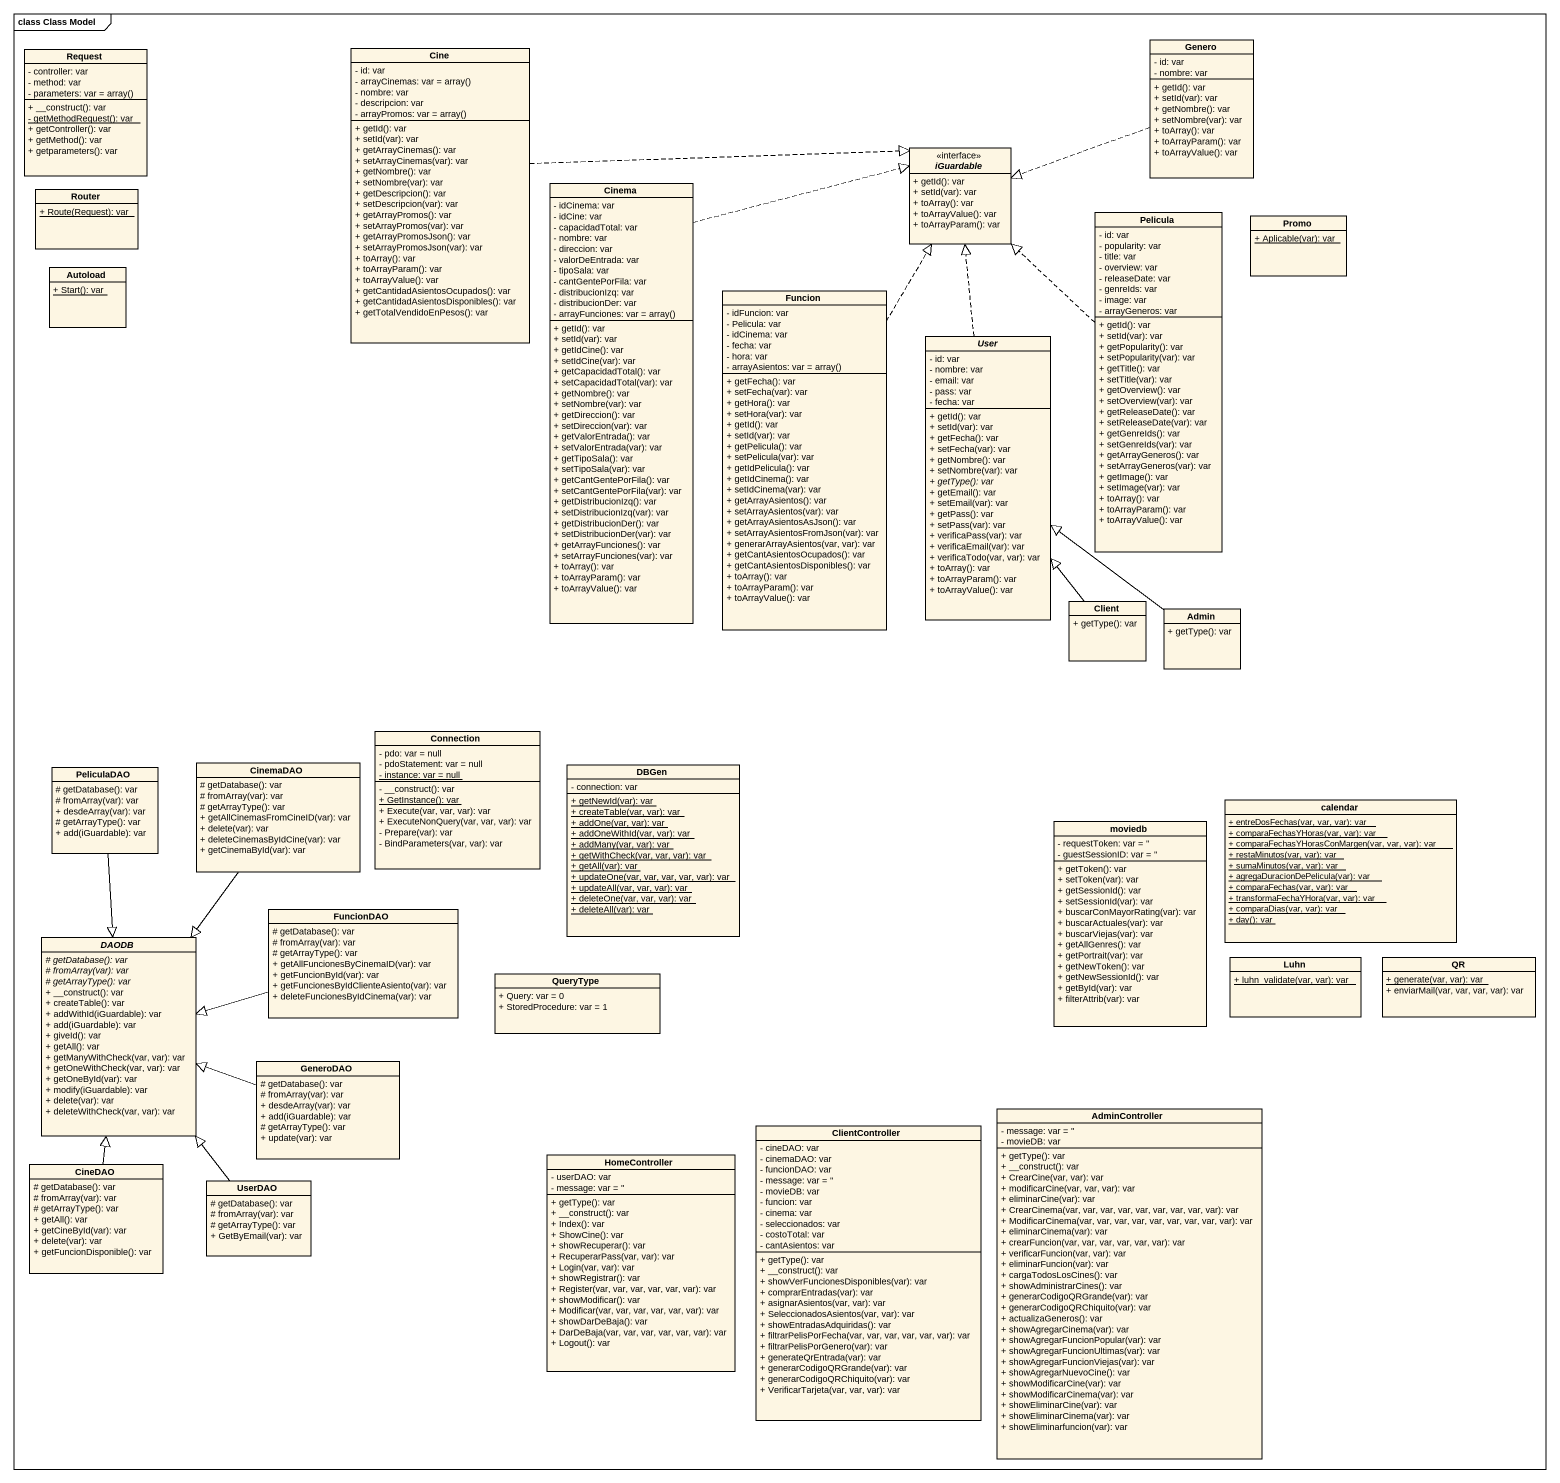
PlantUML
@startuml
mainframe class Class Model
hide circle
hide empty members
skinparam classAttributeIconSize 0
class Genero {
  - id: var
  - nombre: var
  + getId(): var
  + setId(var): var
  + getNombre(): var
  + setNombre(var): var
  + toArray(): var
  + toArrayParam(): var
  + toArrayValue(): var
}
class Request {
  - controller: var
  - method: var
  {field} - parameters: var = array()
  + __construct(): var
  {static} - getMethodRequest(): var
  + getController(): var
  + getMethod(): var
  + getparameters(): var
}
class Cine {
  - id: var
  {field} - arrayCinemas: var = array()
  - nombre: var
  - descripcion: var
  {field} - arrayPromos: var = array()
  + getId(): var
  + setId(var): var
  + getArrayCinemas(): var
  + setArrayCinemas(var): var
  + getNombre(): var
  + setNombre(var): var
  + getDescripcion(): var
  + setDescripcion(var): var
  + getArrayPromos(): var
  + setArrayPromos(var): var
  + getArrayPromosJson(): var
  + setArrayPromosJson(var): var
  + toArray(): var
  + toArrayParam(): var
  + toArrayValue(): var
  + getCantidadAsientosOcupados(): var
  + getCantidadAsientosDisponibles(): var
  + getTotalVendidoEnPesos(): var
}
interface iGuardable {
  + getId(): var
  + setId(var): var
  + toArray(): var
  + toArrayValue(): var
  + toArrayParam(): var
}
class Router {
  {static} + Route(Request): var
}
class Cinema {
  - idCinema: var
  - idCine: var
  - capacidadTotal: var
  - nombre: var
  - direccion: var
  - valorDeEntrada: var
  - tipoSala: var
  - cantGentePorFila: var
  - distribucionIzq: var
  - distribucionDer: var
  {field} - arrayFunciones: var = array()
  + getId(): var
  + setId(var): var
  + getIdCine(): var
  + setIdCine(var): var
  + getCapacidadTotal(): var
  + setCapacidadTotal(var): var
  + getNombre(): var
  + setNombre(var): var
  + getDireccion(): var
  + setDireccion(var): var
  + getValorEntrada(): var
  + setValorEntrada(var): var
  + getTipoSala(): var
  + setTipoSala(var): var
  + getCantGentePorFila(): var
  + setCantGentePorFila(var): var
  + getDistribucionIzq(): var
  + setDistribucionIzq(var): var
  + getDistribucionDer(): var
  + setDistribucionDer(var): var
  + getArrayFunciones(): var
  + setArrayFunciones(var): var
  + toArray(): var
  + toArrayParam(): var
  + toArrayValue(): var
}
class Pelicula {
  - id: var
  - popularity: var
  - title: var
  - overview: var
  - releaseDate: var
  - genreIds: var
  - image: var
  - arrayGeneros: var
  + getId(): var
  + setId(var): var
  + getPopularity(): var
  + setPopularity(var): var
  + getTitle(): var
  + setTitle(var): var
  + getOverview(): var
  + setOverview(var): var
  + getReleaseDate(): var
  + setReleaseDate(var): var
  + getGenreIds(): var
  + setGenreIds(var): var
  + getArrayGeneros(): var
  + setArrayGeneros(var): var
  + getImage(): var
  + setImage(var): var
  + toArray(): var
  + toArrayParam(): var
  + toArrayValue(): var
}
class Promo {
  {static} + Aplicable(var): var
}
class Autoload {
  {static} + Start(): var
}
class Funcion {
  - idFuncion: var
  - Pelicula: var
  - idCinema: var
  - fecha: var
  - hora: var
  {field} - arrayAsientos: var = array()
  + getFecha(): var
  + setFecha(var): var
  + getHora(): var
  + setHora(var): var
  + getId(): var
  + setId(var): var
  + getPelicula(): var
  + setPelicula(var): var
  + getIdPelicula(): var
  + getIdCinema(): var
  + setIdCinema(var): var
  + getArrayAsientos(): var
  + setArrayAsientos(var): var
  + getArrayAsientosAsJson(): var
  + setArrayAsientosFromJson(var): var
  + generarArrayAsientos(var, var): var
  + getCantAsientosOcupados(): var
  + getCantAsientosDisponibles(): var
  + toArray(): var
  + toArrayParam(): var
  + toArrayValue(): var
}
abstract class User {
  - id: var
  - nombre: var
  - email: var
  - pass: var
  - fecha: var
  + getId(): var
  + setId(var): var
  + getFecha(): var
  + setFecha(var): var
  + getNombre(): var
  + setNombre(var): var
  {abstract} + getType(): var
  + getEmail(): var
  + setEmail(var): var
  + getPass(): var
  + setPass(var): var
  + verificaPass(var): var
  + verificaEmail(var): var
  + verificaTodo(var, var): var
  + toArray(): var
  + toArrayParam(): var
  + toArrayValue(): var
}
class Client {
  + getType(): var
}
class Admin {
  + getType(): var
}
class Connection {
  - pdo: var = null
  - pdoStatement: var = null
  {static} - instance: var = null
  - __construct(): var
  {static} + GetInstance(): var
  + Execute(var, var, var): var
  + ExecuteNonQuery(var, var, var): var
  - Prepare(var): var
  - BindParameters(var, var): var
}
class PeliculaDAO {
  # getDatabase(): var
  # fromArray(var): var
  + desdeArray(var): var
  # getArrayType(): var
  + add(iGuardable): var
}
class CinemaDAO {
  # getDatabase(): var
  # fromArray(var): var
  # getArrayType(): var
  + getAllCinemasFromCineID(var): var
  + delete(var): var
  + deleteCinemasByIdCine(var): var
  + getCinemaById(var): var
}
class DBGen {
  - connection: var
  {static} + getNewId(var): var
  {static} + createTable(var, var): var
  {static} + addOne(var, var): var
  {static} + addOneWithId(var, var): var
  {static} + addMany(var, var): var
  {static} + getWithCheck(var, var, var): var
  {static} + getAll(var): var
  {static} + updateOne(var, var, var, var, var): var
  {static} + updateAll(var, var, var): var
  {static} + deleteOne(var, var, var): var
  {static} + deleteAll(var): var
}
class calendar {
  {static} + entreDosFechas(var, var, var): var
  {static} + comparaFechasYHoras(var, var): var
  {static} + comparaFechasYHorasConMargen(var, var, var): var
  {static} + restaMinutos(var, var): var
  {static} + sumaMinutos(var, var): var
  {static} + agregaDuracionDePelicula(var): var
  {static} + comparaFechas(var, var): var
  {static} + transformaFechaYHora(var, var): var
  {static} + comparaDias(var, var): var
  {static} + day(): var
}
class moviedb {
  - requestToken: var = ''
  - guestSessionID: var = ''
  + getToken(): var
  + setToken(var): var
  + getSessionId(): var
  + setSessionId(var): var
  + buscarConMayorRating(var): var
  + buscarActuales(var): var
  + buscarViejas(var): var
  + getAllGenres(): var
  + getPortrait(var): var
  + getNewToken(): var
  + getNewSessionId(): var
  + getById(var): var
  + filterAttrib(var): var
}
class FuncionDAO {
  # getDatabase(): var
  # fromArray(var): var
  # getArrayType(): var
  + getAllFuncionesByCinemaID(var): var
  + getFuncionById(var): var
  + getFuncionesByIdClienteAsiento(var): var
  + deleteFuncionesByIdCinema(var): var
}
abstract class DAODB {
  {abstract} # getDatabase(): var
  {abstract} # fromArray(var): var
  {abstract} # getArrayType(): var
  + __construct(): var
  + createTable(): var
  + addWithId(iGuardable): var
  + add(iGuardable): var
  + giveId(): var
  + getAll(): var
  + getManyWithCheck(var, var): var
  + getOneWithCheck(var, var): var
  + getOneById(var): var
  + modify(iGuardable): var
  + delete(var): var
  + deleteWithCheck(var, var): var
}
class Luhn {
  {static} + luhn_validate(var, var): var
}
class QR {
  {static} + generate(var, var): var
  + enviarMail(var, var, var, var): var
}
class QueryType {
  + Query: var = 0
  + StoredProcedure: var = 1
}
class GeneroDAO {
  # getDatabase(): var
  # fromArray(var): var
  + desdeArray(var): var
  + add(iGuardable): var
  # getArrayType(): var
  + update(var): var
}
class AdminController {
  - message: var = ''
  - movieDB: var
  + getType(): var
  + __construct(): var
  + CrearCine(var, var): var
  + modificarCine(var, var, var): var
  + eliminarCine(var): var
  + CrearCinema(var, var, var, var, var, var, var, var, var): var
  + ModificarCinema(var, var, var, var, var, var, var, var, var): var
  + eliminarCinema(var): var
  + crearFuncion(var, var, var, var, var, var): var
  + verificarFuncion(var, var): var
  + eliminarFuncion(var): var
  + cargaTodosLosCines(): var
  + showAdministrarCines(): var
  + generarCodigoQRGrande(var): var
  + generarCodigoQRChiquito(var): var
  + actualizaGeneros(): var
  + showAgregarCinema(var): var
  + showAgregarFuncionPopular(var): var
  + showAgregarFuncionUltimas(var): var
  + showAgregarFuncionViejas(var): var
  + showAgregarNuevoCine(): var
  + showModificarCine(var): var
  + showModificarCinema(var): var
  + showEliminarCine(var): var
  + showEliminarCinema(var): var
  + showEliminarfuncion(var): var
}
class HomeController {
  - userDAO: var
  - message: var = ''
  + getType(): var
  + __construct(): var
  + Index(): var
  + ShowCine(): var
  + showRecuperar(): var
  + RecuperarPass(var, var): var
  + Login(var, var): var
  + showRegistrar(): var
  + Register(var, var, var, var, var, var): var
  + showModificar(): var
  + Modificar(var, var, var, var, var, var): var
  + showDarDeBaja(): var
  + DarDeBaja(var, var, var, var, var, var): var
  + Logout(): var
}
class ClientController {
  - cineDAO: var
  - cinemaDAO: var
  - funcionDAO: var
  - message: var = ''
  - movieDB: var
  - funcion: var
  - cinema: var
  - seleccionados: var
  - costoTotal: var
  - cantAsientos: var
  + getType(): var
  + __construct(): var
  + showVerFuncionesDisponibles(var): var
  + comprarEntradas(var): var
  + asignarAsientos(var, var): var
  + SeleccionadosAsientos(var, var): var
  + showEntradasAdquiridas(): var
  + filtrarPelisPorFecha(var, var, var, var, var, var): var
  + filtrarPelisPorGenero(var): var
  + generateQrEntrada(var): var
  + generarCodigoQRGrande(var): var
  + generarCodigoQRChiquito(var): var
  + VerificarTarjeta(var, var, var): var
}
class CineDAO {
  # getDatabase(): var
  # fromArray(var): var
  # getArrayType(): var
  + getAll(): var
  + getCineById(var): var
  + delete(var): var
  + getFuncionDisponible(): var
}
class UserDAO {
  # getDatabase(): var
  # fromArray(var): var
  # getArrayType(): var
  + GetByEmail(var): var
}
Genero .left.|> iGuardable
Cine .right.|> iGuardable
Cinema .up.|> iGuardable
Pelicula .up.|> iGuardable
Funcion .up.|> iGuardable
User .up.|> iGuardable
Client -up-|> User
Admin -up-|> User
PeliculaDAO --|> DAODB
CinemaDAO --|> DAODB
FuncionDAO -left-|> DAODB
GeneroDAO -left-|> DAODB
CineDAO -up-|> DAODB
UserDAO -up-|> DAODB
@enduml
